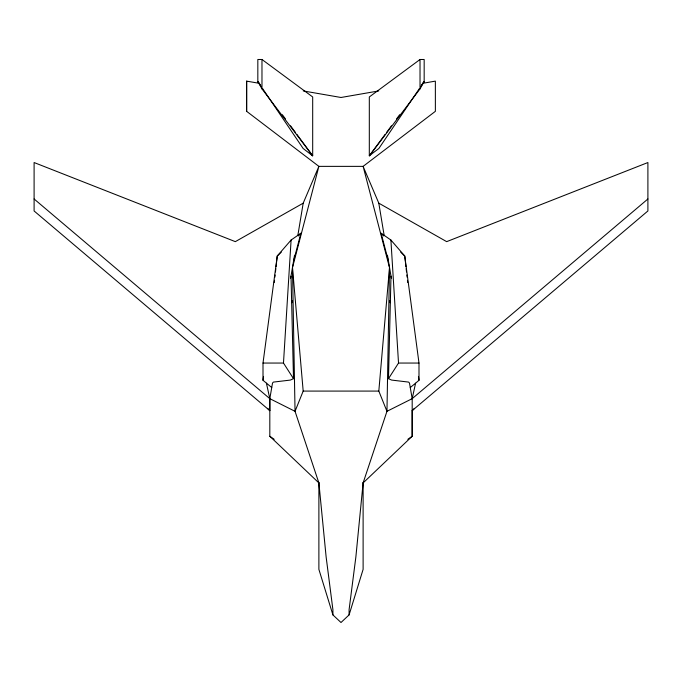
<?xml version="1.0" encoding="UTF-8"?>
<svg xmlns="http://www.w3.org/2000/svg" width="682" height="682" viewBox="0 0 682 682"><rect width="100%" height="100%" fill="white"/><g stroke="black" fill="none" stroke-linecap="round" stroke-linejoin="round"><path stroke-width="1.02" d="M422.78 83.306L435.363 81.124L435.372 111.328L363.114 166.365L318.886 166.365L246.628 111.328L246.637 81.124L259.22 83.306M271.743 387.538L263.005 380.3L263.005 363.054L277.25 256.006L291.095 240.03L300.89 233.244L293.516 261.419M363.114 482.404L363.114 569.359L349.09 614.908L341 622.513L332.91 614.908L332.91 609.691L326.132 556.972L318.886 482.933L295.042 411.323L292.493 267.591L318.886 166.365L303.2 203.168L235.333 241.641L34.1 162.538L34.1 210.968L269.816 410.649L269.816 398.663L272.519 383.054L273.388 382.091L290.353 380.079L293.507 378.68L291.009 276.142M369.312 155.846L369.312 96.963L420.027 59.487L424.17 59.487L424.17 81.525L420.027 88.89L369.312 155.846L385.151 134.345M414.375 408.339L412.184 410.649L412.184 436.258L363.114 482.933L355.868 556.972L349.09 609.691L349.09 614.908M420.027 88.89L420.027 59.487M384.171 235.52L378.8 203.168L363.114 166.365L389.507 267.591L386.958 411.323L363.114 482.933M407.827 439.319L412.184 436.258L412.184 398.663L409.481 383.054L408.612 382.091L391.647 380.079L388.493 378.68L390.991 276.142M293.507 378.68L283.482 363.054L291.095 240.03M647.9 198.982L412.184 398.663L386.958 411.323L378.817 391.084L389.507 267.591M274.309 282.459L274.556 280.276M274.897 277.19L275.144 274.999M275.485 271.922L275.843 268.665M276.065 266.645L277.25 255.997L281.274 252.17M263.005 380.3L263.533 376.387M291.956 302.748L292.254 300.651M294.547 255.213L290.651 278.23M297.829 235.52L303.2 203.168M412.184 398.663L415.577 383.199L418.995 380.3L418.995 363.054L404.75 256.006L390.905 240.03L381.11 233.244L388.484 261.419M292.493 267.591L303.183 391.084L295.042 411.323L269.816 398.663L34.1 198.982M300.89 233.244L298.307 235.938M388.493 378.68L398.518 363.054L390.905 240.03M419.396 88.575L378.86 148.488L369.422 155.641M420.589 86.81L424.17 81.525L421.647 84.926M386.413 132.64L391.451 125.82M396.481 119.009L399.626 114.746M412.184 410.649L647.9 210.968L647.9 162.538L446.667 241.641L378.8 203.168M410.257 387.538L415.577 383.199M378.749 90.936L341 97.483L303.251 90.936M261.973 59.487L257.83 59.487L257.83 81.525L261.973 88.89L312.688 155.846L312.688 96.963L261.973 59.487L261.973 88.89M263.005 363.054L283.482 363.054M398.518 363.054L418.995 363.054M303.183 391.084L378.817 391.084M266.423 383.199L269.816 398.663L269.816 436.258L274.173 439.319M312.688 155.846L303.14 148.488L262.604 88.575M269.816 436.258L318.886 482.933M383.693 235.938L381.11 233.244M400.726 252.17L404.75 256.006L405.935 266.645M267.625 408.339L269.816 410.649M260.353 84.926L257.83 81.525L261.411 86.81M282.374 114.746L285.519 119.009M290.549 125.82L295.587 132.64M296.849 134.345L312.578 155.641M332.91 614.908L318.886 569.359L318.886 482.404M391.349 278.23L387.453 255.213M389.746 300.651L390.044 302.748M418.467 376.387L418.995 380.3M406.157 268.665L406.515 271.922M406.856 274.999L407.103 277.19M407.444 280.276L407.691 282.459M246.637 81.124L246.637 111.337"/></g></svg>
